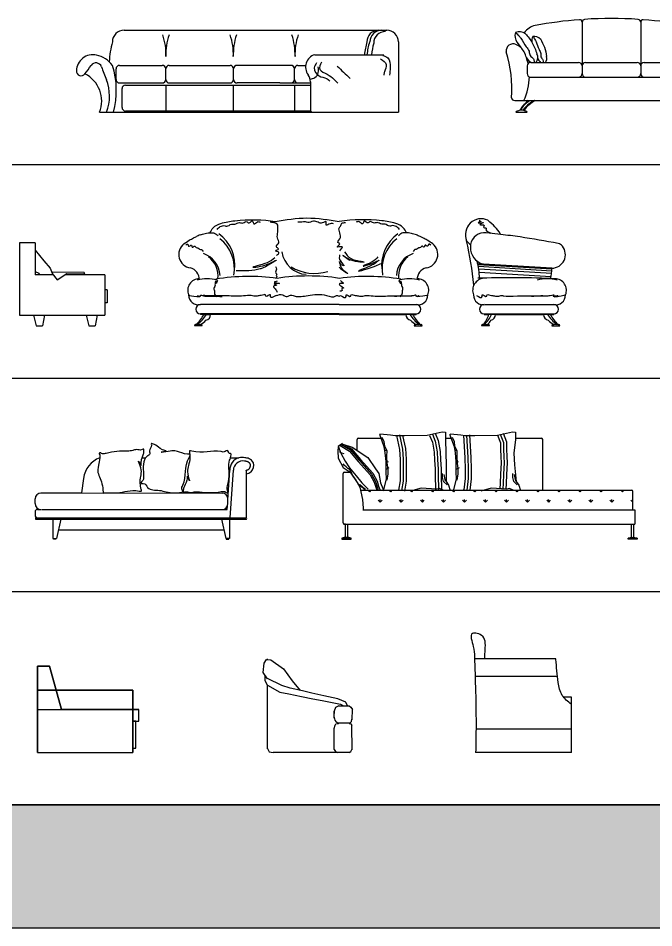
# Model space of a CAD drawing. Header units: millimetres. Extents: x 22852 to 54489, y 38200 to 53043.
# Drawn here: x 32333 to 37756, y 38200 to 45961 of the extents above; entities that cross this region are included whole.
import ezdxf

# ---------------------------------------------------------------- set-up
doc = ezdxf.new("R2010")
doc.units = ezdxf.units.MM
doc.layers.add('www.cad-blocks.net', color=7, linetype='Continuous')

# ---------------------------------------------------------------- blocks, each defined once
blk = doc.blocks.new('A$C5D1E2C76')
for p, q in [((407, 700), (2647.4, 700)), ((2747.4, 600), (2747.4, 0)), ((2034, 490.8), (2622.3, 490.8)), ((368.3, 400), (732.5, 400)), ((792.5, 400), (1310.9, 400)), ((1830.8, 400), (1370.9, 400)), ((1890.8, 400), (1956.3, 400)), ((338.3, 280), (338.3, 370)), ((762.5, 280), (762.5, 370)), ((1340.9, 280), (1340.9, 370)), ((1340.9, 280), (1340.9, 370)), ((1860.8, 280), (1860.8, 370)), ((1860.8, 280), (1860.8, 370)), ((368.3, 250), (732.5, 250)), ((792.5, 250), (1310.9, 250)), ((1735.1, 250), (1370.9, 250)), ((1735.1, 250), (1997.4, 250)), ((1997.4, 259.6), (1997.4, 20)), ((389.8, 40.6), (389.8, 202)), ((419.8, 232), (1997.4, 232)), ((764.4, 232), (764.4, 10.6)), ((1339.1, 232), (1339.1, 10.6)), ((1860.9, 232), (1860.9, 10.6)), ((197.4, 0), (2747.4, 0)), ((1997.4, 10.6), (419.8, 10.6))]:
    blk.add_line(p, q)
for centre, radius, start, end in [((407, 600), 100, 90, 180), ((2578.6, 600), 100, 90, 180), ((2604.7, 600), 100, 90, 180), ((2647.4, 600), 100, 0, 90), ((252, 495), 512.7, 357.903, 18.71084), ((1276.7, 495), 512.7, 161.28916, 182.097), ((826.7, 495), 512.7, 357.903, 18.71084), ((1851.4, 495), 512.7, 161.28916, 182.097), ((1353.2, 495), 512.7, 357.903, 18.71084), ((2377.9, 495), 512.7, 161.28916, 182.097), ((2636.7, 589.4), 100, 90, 180), ((1105.8, 386.2), 826.9, 165.01373, 176.90547), ((3277.4, 386.2), 826.9, 165.01373, 172.73073), ((3299.1, 386.2), 826.9, 165.01373, 172.73073), ((3335.5, 375.6), 826.9, 165.01373, 171.99229), ((142.5, 348.2), 142.6, 78.0743, 177.60944), ((125.7, 268.8), 223.8, 35.90384, 78.0743), ((2065.1, 385.5), 109.8, 106.47221, 216.89905), ((-1200.6, 1322.7), 1616.1, 321.98509, 325.18091), ((167.1, 371.4), 49.9, 19.9738, 145.18091), ((4097, 1799.7), 4131.5, 199.9738, 201.61604), ((-390.5, 188.1), 731.4, 345.09674, 16.84108), ((368.3, 370), 30, 90, 180), ((732.5, 370), 30, 0, 90), ((792.5, 370), 30, 90, 180), ((1310.9, 370), 30, 0, 90), ((1310.9, 370), 30, 0, 90), ((1370.9, 370), 30, 90, 180), ((1830.8, 370), 30, 0, 90), ((1890.8, 370), 30, 90, 180), ((40.6, 352.4), 40.6, 177.60944, 321.98509), ((-42.4, 96.1), 258.3, 338.15734, 63.56602), ((1897.4, 259.6), 100, 0, 36.89905), ((-101.2, 136.2), 384.3, 339.24056, 21.61604), ((368.3, 280), 30, 180, 270), ((732.5, 280), 30, 270, 0), ((792.5, 280), 30, 180, 270), ((1310.9, 280), 30, 270, 0), ((1310.9, 280), 30, 270, 0), ((1370.9, 280), 30, 180, 270), ((1830.8, 280), 30, 270, 0), ((1890.8, 280), 30, 180, 270), ((419.8, 202), 30, 90, 180), ((419.8, 40.6), 30, 180, 270), ((2017.4, 20), 20, 180, 270)]:
    blk.add_arc(centre, radius, start, end)
for points in [[(2615.3, 484.4), (2657.2, 463.5), (2678.2, 379.8), (2671.2, 317.1)], [(2049.8, 421.7), (2028.9, 379.8), (2070.8, 310.1), (2133.6, 289.2), (2161.5, 268.3)], [(2091.7, 428.6), (2077.7, 365.9), (2140.6, 324.1), (2196.4, 282.2), (2231.3, 247.4)], [(2224.4, 393.8), (2336.1, 289.2)], [(2594.4, 456.5), (2643.3, 407.7), (2629.3, 345), (2622.3, 317.1)], [(1994, 282.2), (2035.9, 296.2), (2063.8, 338), (2063.8, 386.8)]]:
    blk.add_spline(points, degree=3)
blk = doc.blocks.new('A$C064A6C1C')
for p, q in [((647.2, 769.7), (647.2, 395.3)), ((1147.2, 769.7), (1147.2, 395.3)), ((92.5, 596.2), (123.6, 552.4)), ((1701.8, 596.2), (1670.7, 552.4)), ((178.6, 395.3), (178.6, 330)), ((208.6, 425.3), (617.2, 425.3)), ((647.2, 395.3), (647.2, 330)), ((677.2, 425.3), (1117.2, 425.3)), ((1147.2, 395.3), (1147.2, 330)), ((1177.2, 425.3), (1585.8, 425.3)), ((1615.8, 395.3), (1615.8, 330)), ((197.1, 300), (1597.3, 300)), ((72.7, 100), (1721.7, 100)), ((81.3, 0), (178.8, 0)), ((1713.1, 0), (1615.5, 0))]:
    blk.add_line(p, q)
for centre, radius, start, end in [((897.2, -2750.8), 3550.8, 94.38564, 100.54779), ((627.2, 769.7), 20, 0, 94.38564), ((672.9, 767.2), 25.8, 99.77387, 174.45061), ((897.2, -2750.8), 3550.8, 86.30772, 93.69228), ((1121.5, 767.2), 25.8, 5.54939, 80.22613), ((1167.2, 769.7), 20, 85.61436, 180), ((897.2, -2750.8), 3550.8, 79.45221, 85.61436), ((277.3, 595.9), 147.2, 101.82228, 146.91144), ((1517, 595.9), 147.2, 33.08856, 78.17772), ((166.4, 651.5), 92.2, 161.6688, 216.80879), ((111.8, 596), 90.7, 55.07062, 111.31181), ((291.4, 609.7), 73.8, 151.00786, 189.44149), ((240.3, 574.2), 72.5, 44.40968, 100.65087), ((1554, 574.2), 72.5, 79.34913, 135.59032), ((1502.9, 609.7), 73.8, 350.55851, 28.99214), ((1682.6, 596), 90.7, 68.68819, 124.92938), ((1628, 651.5), 92.2, 323.19121, 18.3312), ((58.4, 524.1), 59, 65.37226, 188.22089), ((30.7, 448.4), 139.5, 28.47796, 67.98713), ((1763.7, 448.4), 139.5, 112.01287, 151.52204), ((1736, 524.1), 59, 351.77911, 114.62774), ((-956.2, 210.9), 1003.6, 354.96895, 17.67955), ((-303.8, 310), 501, 12.11083, 24.14463), ((203.7, 466.9), 66, 320.92515, 27.98176), ((293.5, 459.1), 52.8, 320.21922, 17.32082), ((1500.8, 459.1), 52.8, 162.67918, 219.78078), ((1590.6, 466.9), 66, 152.01824, 219.07485), ((2098.1, 310), 501, 155.85537, 167.88917), ((2750.6, 210.9), 1003.6, 162.32045, 185.03105), ((255.4, 506.2), 92.2, 207.8731, 241.38125), ((208.6, 395.3), 30, 90, 180), ((339.9, 482.4), 73.8, 197.21216, 230.72031), ((617.2, 395.3), 30, 0, 90), ((677.2, 395.3), 30, 90, 180), ((1117.2, 395.3), 30, 0, 90), ((1177.2, 395.3), 30, 90, 180), ((1454.4, 482.4), 73.8, 309.27969, 342.78784), ((1539, 506.2), 92.2, 298.61875, 332.1269), ((1585.8, 395.3), 30, 0, 90), ((208.6, 330), 30, 180, 270), ((617.2, 330), 30, 270, 0), ((677.2, 330), 30, 180, 270), ((1117.2, 330), 30, 270, 0), ((1177.2, 330), 30, 180, 270), ((1585.8, 330), 30, 270, 0), ((-303.8, 310), 501, 335.21797, 359.11729), ((2098.1, 310), 501, 180.88271, 204.78203), ((72.7, 130), 30, 193.78278, 270), ((385.8, -141.8), 312.7, 129.36052, 149.57497), ((334.2, -107), 249, 124.37278, 150.15041), ((328.8, -108.7), 244.2, 122.22297, 148.78378), ((356.7, -145.4), 269.9, 118.42, 142.11016), ((379.2, -156.3), 290.2, 117.9833, 143.52792), ((405, -180.9), 321.9, 119.23003, 142.45587), ((1389.4, -180.9), 321.9, 37.54413, 60.76997), ((1415.2, -156.3), 290.2, 36.47208, 62.0167), ((1437.7, -145.4), 269.9, 37.88984, 61.58), ((1465.6, -108.7), 244.2, 31.21622, 57.77703), ((1460.2, -107), 249, 29.84959, 55.62722), ((1408.5, -141.8), 312.7, 30.42503, 50.63948), ((1721.7, 130), 30, 270, 346.21722), ((130.1, -57.6), 75.5, 49.74247, 130.25753), ((1664.3, -57.6), 75.5, 49.74247, 130.25753)]:
    blk.add_arc(centre, radius, start, end)
for points, knots in [([(78.8, 680.5), (88.3, 672.3), (104.9, 657.9), (136.2, 617), (158.4, 568.2), (198.9, 525.1), (196.9, 479.4), (233.7, 462.9), (237.2, 438.1), (240.1, 427.6), (240.8, 425.3)], [0, 0, 0, 0, 37.506288, 65.782259, 153.619658, 198.465285, 236.495883, 274.837161, 300.242842, 307.42838, 307.42838, 307.42838, 307.42838]), ([(226.9, 645.5), (233.1, 637.6), (244.1, 623.9), (262.6, 587.1), (272.9, 545.4), (298.3, 505.5), (289.9, 469.9), (316.4, 451.5), (315.6, 433), (316.1, 425.7), (316.1, 425.3)], [0, 0, 0, 0, 37.506288, 65.782259, 153.619658, 198.465285, 236.495883, 274.837161, 300.242842, 301.926971, 301.926971, 301.926971, 301.926971]), ([(1567.5, 645.5), (1561.2, 637.6), (1550.3, 623.9), (1531.7, 587.1), (1521.5, 545.4), (1496.1, 505.5), (1504.4, 469.9), (1477.9, 451.5), (1478.7, 433), (1478.3, 425.7), (1478.2, 425.3)], [0, 0, 0, 0, 37.506288, 65.782259, 153.619658, 198.465285, 236.495883, 274.837161, 300.242842, 301.926971, 301.926971, 301.926971, 301.926971]), ([(1715.5, 680.5), (1706.1, 672.3), (1689.5, 657.9), (1658.1, 617), (1635.9, 568.2), (1595.5, 525.1), (1597.5, 479.4), (1560.7, 462.9), (1557.2, 438.1), (1554.2, 427.6), (1553.5, 425.3)], [0, 0, 0, 0, 37.506288, 65.782259, 153.619658, 198.465285, 236.495883, 274.837161, 300.242842, 307.42838, 307.42838, 307.42838, 307.42838])]:
    blk.add_open_spline(points, degree=3, knots=knots)
for points in [[(163.7, 670.4), (221.5, 592.9), (262.1, 497.9)], [(292.1, 625), (326.1, 555.5), (343.9, 474.8)], [(1502.2, 625), (1468.3, 555.5), (1450.4, 474.8)], [(1630.7, 670.4), (1572.9, 592.9), (1532.3, 497.9)]]:
    blk.add_spline(points, degree=3)
blk = doc.blocks.new('A$C45AA5EB4')
for p, q in [((0, 707.8), (0, 88.5)), ((132.7, 707.8), (0, 707.8)), ((132.7, 707.8), (132.7, 433.5)), ((132.7, 644.8), (206.5, 554.4)), ((206.5, 554.4), (261.6, 491.9)), ((261.6, 491.9), (284.6, 433.5)), ((132.7, 461), (164, 446.9)), ((287.9, 433.5), (132.7, 433.5)), ((164, 446.9), (169.7, 433.5)), ((552, 454.4), (276.6, 456.9)), ((279.1, 444.4), (321.7, 391.9)), ((321.7, 391.9), (404.3, 444.4)), ((726.5, 433.5), (387.1, 433.5)), ((404.3, 444.4), (557, 441.9)), ((557, 441.9), (552, 454.4)), ((726.5, 433.5), (726.5, 88.5)), ((747.2, 304.8), (726.5, 304.8)), ((747.2, 304.8), (747.2, 194.6)), ((747.2, 194.6), (726.5, 194.6)), ((0, 88.5), (726.5, 88.5)), ((118.7, 88.5), (141.5, 0)), ((211.5, 88.5), (194.4, 0)), ((569.6, 88.5), (592.5, 0)), ((662.5, 88.5), (645.3, 0)), ((141.5, 0), (194.4, 0)), ((592.5, 0), (645.3, 0))]:
    blk.add_line(p, q)
blk = doc.blocks.new('A$C72875B58')
blk.add_blockref('A$C45AA5EB4', (0, 0))
blk = doc.blocks.new('A$C1667154B')
for p, q in [((1366.9, 180), (184.4, 180)), ((1366.9, 180), (2024.2, 180)), ((1366.9, 100), (184.4, 100)), ((184.4, 100), (184.4, 95)), ((214.4, 95), (184.4, 95)), ((214.4, 95), (271.4, 95)), ((1366.9, 95), (271.4, 95)), ((1366.9, 100), (2024.2, 100)), ((1366.9, 95), (1937.2, 95)), ((1994.2, 95), (1937.2, 95)), ((1994.2, 95), (2024.2, 95)), ((2024.2, 100), (2024.2, 95)), ((200.2, 0), (132.6, 0)), ((147.6, 10), (141.9, 10)), ((147.6, 10), (185.2, 10)), ((190.9, 10), (185.2, 10)), ((2008.3, 0), (2075.9, 0)), ((2017.6, 10), (2023.3, 10)), ((2060.9, 10), (2023.3, 10)), ((2060.9, 10), (2066.6, 10))]:
    blk.add_line(p, q)
for centre, radius, start, end in [((150, 517), 328.1, 351.67064, 54.54671), ((2058.6, 517), 328.1, 125.45329, 188.32936), ((714.8, -697.4), 1564.7, 109.90041, 111.16746), ((151.5, 486.1), 323.6, 350.15596, 52.17258), ((2057.1, 486.1), 323.6, 127.82742, 189.84404), ((1493.8, -697.4), 1564.7, 68.83254, 70.09959), ((114.6, 607.7), 115.2, 128.60404, 261.86933), ((1098, 657.9), 219.9, 187.37227, 266.97891), ((2094, 607.7), 115.2, 278.13067, 51.39596), ((140.1, 415.2), 212, 3.47884, 70.89846), ((122.1, 421.4), 212.4, 354.04227, 51.67322), ((2068.4, 415.2), 212, 109.10154, 176.52116), ((2086.5, 421.4), 212.4, 128.32678, 185.95773), ((70.6, 392.9), 104.6, 359.20063, 74.6142), ((1157.3, 834.5), 388.4, 239.00976, 287.00129), ((2138, 392.9), 104.6, 105.3858, 180.79937), ((174.2, 301.7), 98.3, 90.01852, 203.79143), ((241.6, 85.3), 315.8, 74.36238, 105.63762), ((598.8, -1346.6), 1766.7, 82.21718, 99.24056), ((1104.3, -1325.7), 1749.8, 81.24847, 98.75153), ((1609.8, -1346.6), 1766.7, 80.75944, 97.78282), ((1967, 85.3), 315.8, 74.36238, 105.63762), ((2034.3, 301.7), 98.3, 336.20857, 89.98148), ((166.6, 260.4), 82.4, 178.89673, 282.44534), ((2041.9, 260.4), 82.4, 257.55466, 1.10327), ((184.4, 140), 40, 90, 270), ((2024.2, 140), 40, 270, 90), ((-84.2, 260.8), 341.5, 312.74051, 330.95119), ((-49.2, 281.2), 341.5, 307.43224, 326.9622), ((225, 93.5), 46.4, 277.43329, 1.84553), ((1983.6, 93.5), 46.4, 178.15447, 262.56671), ((2257.8, 281.2), 341.5, 213.0378, 232.56776), ((2292.7, 260.8), 341.5, 209.04881, 227.25949), ((144.8, -2), 12.3, 103.33506, 170.71519), ((107.1, 152.1), 162.1, 298.81714, 319.84042), ((188.1, -2), 12.3, 9.28481, 76.66494), ((2101.5, 152.1), 162.1, 220.15958, 241.18286), ((2020.5, -2), 12.3, 103.33506, 170.71519), ((2063.8, -2), 12.3, 9.28481, 76.66494)]:
    blk.add_arc(centre, radius, start, end)
for points, knots in [([(265.5, 791.1), (273.7, 807.3), (293.2, 846.1), (373.2, 882.2), (556.8, 907.8), (719.4, 906.3), (823, 889.9)], [0, 0, 0, 0, 53.102553, 127.500598, 247.928636, 612.969455, 612.969455, 612.969455, 612.969455]), ([(1943, 791.1), (1934.9, 807.3), (1915.4, 846.1), (1835.4, 882.2), (1651.7, 907.8), (1489.2, 906.3), (1366.9, 889.9)], [0, 0, 0, 0, 53.102553, 127.500598, 247.928636, 612.969455, 612.969455, 612.969455, 612.969455]), ([(60, 688.3), (66.6, 692.8), (79.7, 701.8), (80.3, 666), (111.8, 699.6), (111.1, 656), (137.3, 689.5), (145.5, 662.5), (165.4, 668.1), (174.5, 648.6), (188.3, 651.8), (194.6, 651.3), (208.8, 633.5)], [0, 0, 0, 0, 17.701783, 34.736499, 59.601022, 77.722414, 101.176055, 118.008189, 132.495774, 151.089404, 167.80453, 169.64537, 169.64537, 169.64537, 169.64537]), ([(2148.6, 688.3), (2141.9, 692.8), (2128.9, 701.8), (2128.2, 666), (2096.8, 699.6), (2097.5, 656), (2071.2, 689.5), (2063.1, 662.5), (2043.2, 668.1), (2034.1, 648.6), (2020.3, 651.8), (2013.9, 651.3), (1999.7, 633.5)], [0, 0, 0, 0, 17.701783, 34.736499, 59.601022, 77.722414, 101.176055, 118.008189, 132.495774, 151.089404, 167.80453, 169.64537, 169.64537, 169.64537, 169.64537]), ([(830.3, 256.7), (806.5, 244.2), (775.4, 227.9), (788.2, 280.6), (739.5, 233.2), (741.4, 277.4), (710, 254), (684.7, 258.5), (656.3, 245.2), (610, 262.9), (526.7, 247.1), (433.7, 255), (318.7, 252.8), (250.4, 255.7), (206.3, 256.5)], [0, 0, 0, 0, 49.407579, 64.565784, 105.844847, 118.345477, 155.269185, 167.410003, 198.361737, 241.285001, 308.128282, 447.747709, 520.592639, 652.828768, 652.828768, 652.828768, 652.828768]), ([(1378.3, 256.7), (1402.1, 244.2), (1433.2, 227.9), (1420.3, 280.6), (1469, 233.2), (1467.2, 277.4), (1498.5, 254), (1523.8, 258.5), (1552.3, 245.2), (1598.6, 262.9), (1681.9, 247.1), (1774.9, 255), (1889.8, 252.8), (1958.2, 255.7), (2002.2, 256.5)], [0, 0, 0, 0, 49.407579, 64.565784, 105.844847, 118.345477, 155.269185, 167.410003, 198.361737, 241.285001, 308.128282, 447.747709, 520.592639, 652.828768, 652.828768, 652.828768, 652.828768])]:
    blk.add_open_spline(points, degree=3, knots=knots)
for points in [[(326.6, 821.7), (353.9, 845.5), (394.9, 852.4), (408.5, 848.9), (449.4, 866), (476.7, 866), (517.7, 879.6), (548.4, 876.2), (582.5, 886.4), (592.7, 876.2), (626.8, 893.2), (640.4, 869.4), (671.1, 886.4), (695, 883)], [(832.1, 600.1), (853.3, 624.4), (826, 639.6), (850.3, 654.8), (832.1, 673), (853.3, 706.4), (841.2, 748.8), (844.2, 797.4), (844.2, 815.6), (838.2, 867.2), (819.9, 876.3), (780.4, 882.4)], [(823, 889.9), (1093.4, 918.8), (1366.9, 889.9)], [(1318.2, 870.2), (1290.9, 870.2), (1257.5, 858.1), (1257.5, 888.4), (1224, 876.3), (1187.6, 882.4), (1148.1, 891.5), (1099.5, 879.3), (1081.2, 885.4), (1063, 885.4), (1014.4, 882.4)], [(1372.9, 639.6), (1394.2, 673), (1351.7, 673), (1372.9, 700.3), (1357.7, 709.4), (1372.9, 739.7), (1369.9, 836.9), (1379, 849), (1391.2, 873.3), (1421.6, 879.3)], [(1881.9, 821.7), (1854.6, 845.5), (1813.7, 852.4), (1800.1, 848.9), (1759.1, 866), (1731.8, 866), (1690.9, 879.6), (1660.2, 876.2), (1626.1, 886.4), (1615.9, 876.2), (1581.8, 893.2), (1568.1, 869.4), (1537.4, 886.4), (1513.6, 883)], [(182.2, 773.8), (224.3, 786.7), (277, 793.2), (313.9, 784.6), (334.4, 766.4)], [(2026.4, 773.8), (1984.3, 786.7), (1931.6, 793.2), (1894.7, 784.6), (1874.2, 766.4)], [(42.7, 697.7), (88.6, 729), (126.3, 749.5), (149.8, 761.7)], [(2165.8, 697.7), (2119.9, 729), (2082.3, 749.5), (2058.8, 761.7)], [(1413.9, 631.5), (1469.8, 572), (1580.9, 544.4), (1467, 559.9), (1399.1, 599), (1458, 557.7)], [(818.7, 578.1), (752.4, 537.4), (631.9, 498.3), (695.9, 507.1), (823.2, 555.5), (826.3, 557), (720.4, 494.1), (694.5, 484.1), (488.8, 468.2)], [(1370.8, 603.8), (1378.5, 552.3), (1406.8, 511.2), (1386.2, 518.9), (1370.8, 547.2), (1375.9, 516.3), (1408.5, 470.8), (1442.9, 444.3), (1386.2, 480.3), (1369.1, 498.5)], [(1699, 586.9), (1648.5, 544.3), (1571.9, 508.6), (1637.2, 527.1), (1705.4, 556.1), (1679.9, 536), (1640.2, 512.9), (1533.7, 466.1), (1680.1, 511.3), (1727.9, 531.1)], [(826, 503.7), (833.8, 483.5), (828.2, 448.8), (837.2, 438.7), (830.5, 427.5), (837.2, 420.8), (830.5, 410.7)], [(326.3, 385), (332.8, 380.6), (310.9, 376.2), (328.4, 374), (321.9, 371.8), (306.5, 367.5), (324.1, 366.4), (308.7, 356.5), (309.3, 342.3), (300.7, 326.5), (299.5, 311.9), (303.2, 297.3), (303.2, 277.9), (322.6, 246.3)], [(840.1, 379.6), (812, 370.3), (858.8, 360.9), (812, 356.3), (835.4, 346.9), (807.3, 337.6), (821.4, 314.2), (840.1, 286.2)], [(1378.2, 384.3), (1401.6, 360.9), (1368.8, 356.3), (1406.2, 318.9), (1392.2, 318.9), (1392.2, 300.2), (1373.5, 295.5)], [(1882.3, 385), (1875.7, 380.6), (1897.7, 376.2), (1880.1, 374), (1886.7, 371.8), (1902.1, 367.5), (1884.5, 366.4), (1899.9, 356.5), (1899.3, 342.3), (1907.8, 326.5), (1909, 311.9), (1905.4, 297.3), (1905.4, 277.9), (1885.9, 246.3)], [(80.4, 261.6), (153.6, 249.2), (175.3, 249.2), (159.8, 255.4), (184.7, 252.3), (184.7, 258.5), (209.6, 255.4), (246.9, 252.3), (292.1, 252.3), (368.4, 249.2)], [(830.3, 256.7), (886.9, 262.8), (924.3, 248.8), (943, 258.1), (985.1, 253.4), (1102.1, 258.1), (1261.2, 258.1), (1340.7, 253.4), (1350.1, 258.1), (1359.4, 253.4), (1378.3, 256.7)], [(2128.2, 261.6), (2055, 249.2), (2033.2, 249.2), (2048.8, 255.4), (2023.9, 252.3), (2023.9, 258.5), (1999, 255.4), (1961.6, 252.3), (1916.5, 252.3), (1840.2, 249.2)]]:
    blk.add_spline(points, degree=3)
blk = doc.blocks.new('A$C28ED0BDC')
for p, q in [((300.7, 778.6), (176.5, 792.9)), ((737.6, 490.8), (105.1, 529.1)), ((737.6, 485.8), (106.3, 524)), ((737.6, 480.8), (107.5, 518.9)), ((737.5, 465.8), (110.8, 503.7)), ((735.8, 445.9), (114.2, 483.5)), ((730.6, 416.3), (117.6, 453.3)), ((169.3, 180), (753.7, 180)), ((158.9, 100), (753.7, 100)), ((158.9, 100), (158.9, 95)), ((158.9, 95), (200.3, 95)), ((257.3, 95), (200.3, 95)), ((257.3, 95), (666.7, 95)), ((723.7, 95), (666.7, 95)), ((723.7, 95), (753.7, 95)), ((753.7, 100), (753.7, 95)), ((204.4, 0), (136.7, 0)), ((151.7, 10), (146, 10)), ((151.7, 10), (189.4, 10)), ((195, 10), (189.4, 10)), ((195, 10), (189.4, 10)), ((737.8, 0), (805.4, 0)), ((747.1, 10), (752.8, 10)), ((747.1, 10), (752.8, 10)), ((790.4, 10), (752.8, 10)), ((790.4, 10), (796.1, 10))]:
    blk.add_line(p, q)
for centre, radius, start, end in [((135.3, 776.3), 135.9, 65.3492, 202.21563), ((162.8, 673.6), 120, 83.43842, 170.98936), ((-3552.4, -58.3), 3647.1, 6.37823, 12.40155), ((93.2, 779.5), 99.8, 213.09621, 240.68048), ((780.2, 642.1), 60, 37.32442, 79.59851), ((193.2, 668.8), 150.8, 170.98936, 243.39142), ((737, 606.7), 115.8, 270.2622, 38.33495), ((-328, 418.8), 446.9, 358.17507, 17.23744), ((179.4, 641.3), 120, 243.39142, 252.67687), ((458.5, 479.3), 279.3, 343.50497, 2.36848), ((164.5, 301.2), 103.1, 93.095, 202.35798), ((696.5, 85.3), 315.8, 74.36238, 105.63762), ((763.8, 301.7), 98.3, 336.20857, 89.98148), ((151.5, 260.4), 82.4, 178.89673, 282.44534), ((771.4, 260.4), 82.4, 257.55466, 1.10327), ((158.9, 140), 40, 90, 270), ((753.7, 140), 40, 270, 90), ((-63.8, 189.5), 280.5, 320.20721, 340.30535), ((-29.3, 210.6), 277.5, 313.71744, 335.39036), ((210.9, 93.5), 46.4, 277.43329, 1.84553), ((713.1, 93.5), 46.4, 178.15447, 262.56671), ((987.3, 281.2), 341.5, 213.0378, 232.56776), ((1022.2, 260.8), 341.5, 209.04881, 227.25949), ((148.9, -2), 12.3, 103.33506, 170.71519), ((124.1, 86.8), 100.8, 310.34673, 337.03101), ((192.2, -2), 12.3, 9.28481, 76.66494), ((831, 152.1), 162.1, 220.15958, 241.18286), ((750, -2), 12.3, 103.33506, 170.71519), ((793.3, -2), 12.3, 9.28481, 76.66494)]:
    blk.add_arc(centre, radius, start, end)
for points, knots in [([(123.9, 901.3), (120.7, 897.9), (113.5, 890.1), (146.7, 895.3), (73.3, 866.1), (197.2, 892.5), (86.1, 854.7), (175.1, 866.1), (141.9, 832.2), (182.3, 838), (163.3, 800.3), (225.2, 796.2), (219.8, 787.9)], [0, 0, 0, 0, 9.765075, 22.239713, 47.817951, 93.447543, 130.976544, 169.416587, 185.180341, 209.428428, 221.888603, 276.469797, 276.469797, 276.469797, 276.469797]), ([(300.7, 778.6), (300.1, 779.6), (269.8, 832.3), (237.8, 855.2), (192, 899.8)], [244.920573, 244.920573, 244.920573, 244.920573, 247.928636, 395.738949, 395.738949, 395.738949, 395.738949]), ([(791, 701.1), (682.8, 721), (519.9, 750.6), (355.8, 771.9), (300.7, 778.6)], [18.761969, 18.761969, 18.761969, 18.761969, 348.756072, 515.290542, 515.290542, 515.290542, 515.290542]), ([(763.8, 400), (674.2, 404.2), (398.1, 413.1), (207.8, 407.5), (107.2, 404.2)], [0, 0, 0, 0, 269.198238, 571.026582, 571.026582, 571.026582, 571.026582]), ([(93.5, 256.7), (117.3, 244.2), (148.3, 227.9), (135.5, 280.6), (184.2, 233.2), (182.4, 277.4), (213.7, 254), (239, 258.5), (267.4, 245.2), (313.7, 262.9), (325.5, 247.1), (418.5, 255), (547.8, 252.8), (616.1, 255.7), (660.2, 256.5)], [0, 0, 0, 0, 49.407579, 64.565784, 105.844847, 118.345477, 155.269185, 167.410003, 198.361737, 241.285001, 308.128282, 447.747709, 520.592639, 652.828768, 652.828768, 652.828768, 652.828768])]:
    blk.add_open_spline(points, degree=3, knots=knots)
blk.add_spline([(848.7, 261.5), (800.9, 249.2), (757.5, 246.7), (790.3, 255.4), (748.3, 252.3), (757.2, 258.5), (723.4, 255.4), (686.1, 252.3), (640.9, 252.3), (564.7, 249.2)], degree=3)
blk = doc.blocks.new('A$C482C1750')
for p, q in [((912.6, 693.7), (943.2, 693.7)), ((1311.8, 693.7), (1321.1, 693.7)), ((1667.1, 693.7), (1738.2, 693.7)), ((1644.8, 336.3), (1662.3, 587.1)), ((1663.3, 182.8), (1691.5, 587.2)), ((1800, 586.6), (1800, 556.8)), ((1800, 556.3), (1800, 182.8)), ((413.8, 518.7), (395.1, 393.7)), ((50, 393.7), (395.1, 393.6)), ((395.1, 393.6), (1595.3, 393.2)), ((0, 303.1), (0, 343.2)), ((1645.3, 303.1), (1645.3, 343.2)), ((0, 233.1), (0, 202.8)), ((20, 253.1), (50, 253.1)), ((54.4, 253.1), (1639, 253.1)), ((1639, 253.1), (1641.1, 283)), ((9.5, 182.8), (20, 182.8)), ((9.5, 169.2), (1800, 169.2)), ((20.6, 182.8), (1800, 182.8)), ((152.2, 169.2), (152.2, 6.6)), ((219.5, 169.2), (182.8, 6.6)), ((1589.9, 169.2), (1626.7, 6.6)), ((1657.3, 169.2), (1657.3, 6.6)), ((199.4, 80), (1608.3, 80)), ((152.2, 6.6), (182.8, 6.6)), ((156.1, 0), (156.1, 6.5)), ((156.1, 6.5), (178.2, 6.5)), ((178.2, 0), (156.1, 0)), ((178.2, 6.5), (178.2, 0)), ((1657.3, 6.6), (1626.7, 6.6)), ((1631.3, 6.5), (1631.3, 0)), ((1653.4, 6.5), (1631.3, 6.5)), ((1631.3, 0), (1653.4, 0)), ((1653.4, 0), (1653.4, 6.5))]:
    blk.add_line(p, q)
for centre, radius, start, end in [((623.5, 495), 211, 109.69819, 173.56113), ((1765.5, 594), 103.4, 105.32996, 183.80296), ((1772.8, 585.2), 81.5, 80.35184, 177.27203), ((1765.5, 594), 103.4, 76.21653, 105.32996), ((50.7, 342.9), 50.7, 90.82902, 179.65656), ((1595.3, 343.2), 50, 0, 90), ((50, 303.1), 50, 180, 270), ((20, 233.1), 20, 90, 180), ((1595.3, 303.1), 50, 270, 0), ((20, 202.8), 20, 180, 270), ((9.5, 176), 6.79, 90, 270), ((1800, 176), 6.79, 270, 90)]:
    blk.add_arc(centre, radius, start, end)
for points, knots in [([(1319.3, 723.2), (1314.8, 724.9), (1266.2, 724.3), (1203.3, 762.1), (1152.3, 750.3), (1069.1, 738.8), (1094.6, 749), (1136.8, 748.9), (1063.8, 765.8), (1042.3, 799.9), (1010.9, 809.6), (988.7, 818.7), (998.3, 783.7), (968.5, 764), (983.1, 723), (958.4, 709.8), (948.1, 700), (943.2, 693.7)], [1839.955178, 1839.955178, 1839.955178, 1839.955178, 1856.832092, 1946.240786, 2064.898519, 2084.011544, 2093.480258, 2127.613091, 2162.142167, 2230.407883, 2259.758751, 2270.259228, 2283.660774, 2333.875456, 2365.850266, 2383.935053, 2409.224917, 2409.224917, 2409.224917, 2409.224917]), ([(912.6, 693.7), (917.4, 706.2), (927.2, 723.8), (927.1, 748.1), (929.1, 772), (898.6, 752.7), (870.1, 771.1), (829, 751.9), (741.5, 751.3), (660.6, 748.9), (577.6, 723.3), (562.8, 736.5), (541.5, 736.2), (555.5, 714.6), (553.6, 701.4), (552.4, 693.7)], [2205.306284, 2205.306284, 2205.306284, 2205.306284, 2245.432988, 2274.783856, 2285.284333, 2298.685879, 2348.900561, 2380.875371, 2425.558108, 2609.564496, 2641.105183, 2656.426229, 2669.56815, 2685.536695, 2709.720565, 2709.720565, 2709.720565, 2709.720565]), ([(1244.2, 398.4), (1249.8, 398.6), (1266.8, 405.5), (1245, 431), (1299.9, 528.8), (1265.8, 613.3), (1319.5, 708), (1320.7, 710.4)], [1492.697554, 1492.697554, 1492.697554, 1492.697554, 1509.51471, 1530.699012, 1564.868186, 1814.6209, 1821.643345, 1821.643345, 1821.643345, 1821.643345]), ([(1319.3, 723.2), (1324, 689.2), (1311.4, 626.5), (1290.2, 573.3), (1321.9, 490.8), (1306.6, 513.6), (1298, 554.9), (1296.5, 480), (1267.6, 451.9), (1264.6, 419.2), (1260.4, 395.6), (1292.5, 411.9), (1319.2, 391), (1361.9, 406.1), (1449.1, 398.4), (1529.9, 393.1), (1614.8, 410.8), (1628.4, 396.2), (1649.4, 394.5), (1632.4, 430.5), (1647.7, 478.3), (1664.8, 571.9), (1643.1, 629.9), (1664.7, 686.8), (1667, 693.1)], [370.206043, 370.206043, 370.206043, 370.206043, 453.543232, 579.548959, 598.661984, 608.130698, 642.263531, 676.792607, 745.058323, 774.409191, 784.909668, 798.311214, 848.525896, 880.500706, 925.183443, 1109.189831, 1140.730518, 1156.051564, 1169.193485, 1185.16203, 1241.266677, 1333.852149, 1446.04936, 1462.057866, 1462.057866, 1462.057866, 1462.057866]), ([(1667.1, 693.7), (1673.6, 712), (1678.7, 731.9), (1652.7, 731.3), (1650.3, 740.1), (1649.3, 743.9), (1648, 749.3), (1637.7, 764.4), (1617.3, 737.8), (1510.2, 771.4), (1431.4, 718.5), (1311.9, 760), (1317.1, 738), (1319, 725.7), (1319.3, 723.2)], [1462.541423, 1462.541423, 1462.541423, 1462.541423, 1504.040704, 1514.877172, 1526.619961, 1526.619961, 1526.619961, 1543.437117, 1564.621419, 1598.790593, 1848.543307, 1867.128407, 1890.754499, 1896.807941, 1896.807941, 1896.807941, 1896.807941]), ([(552.4, 693.7), (532.8, 588.2), (540, 541.3), (575.1, 488.9), (580.5, 395.4), (580.5, 395.4), (580.5, 395.4), (580.5, 395.4)], [2709.728027, 2709.728027, 2709.728027, 2709.728027, 2738.965503, 2852.334242, 2910.325586, 2921.162055, 2933.336293, 2933.336293, 2933.336293, 2933.336293]), ([(580.5, 395.4), (581.5, 392.3), (596.1, 395.6), (630, 397.1), (739.2, 385.8), (815, 428.2), (912.4, 404.4), (892.5, 462.7), (899.7, 535.9), (916.2, 592.3), (876.8, 671.4), (894.2, 650.1), (906.7, 609.8), (902.7, 662.6), (909.2, 684.8), (912.6, 693.5)], [2933.336293, 2933.336293, 2933.336293, 2933.336293, 2943.263043, 2964.346679, 3052.259872, 3240.706927, 3259.292027, 3282.918119, 3372.326814, 3498.332541, 3517.445566, 3526.914279, 3561.047112, 3595.576189, 3623.562661, 3623.562661, 3623.562661, 3623.562661]), ([(943.1, 693.5), (912.5, 653.8), (928.3, 576.7), (925.3, 501), (908.4, 490.8), (902.3, 470.3), (939.8, 481.4), (963.2, 411.9), (1068.9, 426.3), (1146.7, 388), (1244.2, 398.4), (1244.2, 398.4), (1244.2, 398.4), (1244.2, 398.4)], [916.717927, 916.717927, 916.717927, 916.717927, 1075.243888, 1106.784575, 1122.10562, 1135.247541, 1151.216087, 1201.814713, 1304.807463, 1418.176202, 1460.948301, 1480.954765, 1492.697554, 1492.697554, 1492.697554, 1492.697554]), ([(1800, 586.6), (1800.7, 586.8), (1801.3, 587), (1805, 588.1), (1807.8, 589.1), (1812.9, 591), (1815.2, 592), (1818.6, 593.7), (1819.9, 594.5), (1821.5, 595.6), (1822.1, 596), (1822.9, 596.6), (1823.2, 596.9), (1823.8, 597.3), (1824, 597.5), (1824.4, 598), (1824.7, 598.2), (1825.4, 598.9), (1825.9, 599.4), (1827.3, 600.9), (1828.2, 602.1), (1830, 604.8), (1830.9, 606.2), (1832.8, 609.9), (1833.9, 612.3), (1835.5, 617.2), (1836.1, 619.7), (1837, 624.7), (1837.2, 627.2), (1837.2, 631.8), (1837, 633.9), (1836.5, 636.7), (1836.3, 637.5), (1835.8, 639.1), (1835.5, 639.9), (1834.9, 641.5), (1834.5, 642.4), (1833.5, 644.1), (1832.9, 644.9), (1831.3, 647.2), (1830.1, 648.6), (1827.4, 651.3), (1825.9, 652.6), (1822.7, 655), (1820.9, 656.1), (1818.4, 657.6), (1817.6, 658), (1816.3, 658.6), (1815.8, 658.9), (1814.8, 659.3), (1814.4, 659.5), (1813.7, 659.8), (1813.2, 660), (1812, 660.4), (1811.2, 660.7), (1808.6, 661.6), (1806.8, 662.1), (1802.8, 663), (1800.5, 663.5), (1795.8, 664.3), (1793.5, 664.6), (1789.6, 665.1), (1788, 665.3), (1786.4, 665.5)], [8.378407, 8.378407, 8.378407, 8.378407, 10.608959, 10.608959, 21.217919, 21.217919, 31.826878, 31.826878, 39.763904, 39.763904, 43.569731, 43.569731, 46.202306, 46.202306, 48.178838, 48.178838, 50.155371, 50.155371, 54.108435, 54.108435, 62.014564, 62.014564, 69.920692, 69.920692, 81.251969, 81.251969, 92.583246, 92.583246, 103.914523, 103.914523, 115.2458, 115.2458, 120.122205, 120.122205, 125.819762, 125.819762, 132.008935, 132.008935, 138.198107, 138.198107, 147.888698, 147.888698, 157.579289, 157.579289, 167.26988, 167.26988, 171.36531, 171.36531, 174.311089, 174.311089, 176.43017, 176.43017, 178.54925, 178.54925, 182.787412, 182.787412, 191.263735, 191.263735, 201.545594, 201.545594, 211.827454, 211.827454, 218.722729, 218.722729, 218.722729, 218.722729]), ([(1800, 556.3), (1815.5, 560.7), (1857.1, 572.4), (1878.5, 648.2), (1828.7, 690.2), (1799.6, 693.2), (1790.1, 694.4)], [0, 0, 0, 0, 47.018171, 125.872285, 174.952717, 218.722729, 218.722729, 218.722729, 218.722729])]:
    blk.add_open_spline(points, degree=3, knots=knots)
blk = doc.blocks.new('A$C0B2A7E6E')
h = blk.add_hatch()
h.set_pattern_fill('GRASS', color=256, scale=5, style=0)
h.set_pattern_definition([(90, (-3013.4, -16361.11), (-89.8025, 89.8025), [23.8125, -155.7925]), (45, (-3013.4, -16361.11), (-89.8026, 89.8026), [23.8125, -103.1875]), (135, (-3013.4, -16361.11), (-89.8026, -89.8026), [23.8125, -103.1875])])
h.paths.add_polyline_path([(2415.4, 248.7), (2518, 248.7), (2518, 406.5, 0.414214), (2508, 416.5), (194.7, 416.5), (210.2, 337.2), (217.1, 265.6), (217.1, 248.7)])
for p, q in [((177.4, 862.1), (367.3, 862.1)), ((917.4, 862.1), (966.4, 862.1)), ((1517.6, 862.1), (1736.8, 862.1)), ((165.4, 762.8), (165.4, 850.1)), ((1748.8, 416.5), (1748.8, 850.1)), ((45.4, 138.7), (45.4, 560.9)), ((55.4, 570.9), (105.4, 570.9)), ((194.7, 416.5), (2508, 416.5)), ((2518, 248.7), (2518, 406.5)), ((217.1, 248.7), (2415.4, 248.7)), ((2415.4, 248.7), (2536.2, 248.7)), ((2536.2, 248.7), (2536.2, 128.7)), ((65.4, 128.7), (45.4, 128.7)), ((55.4, 128.7), (2535.4, 128.7)), ((65.4, 14.7), (65.4, 128.7)), ((85.4, 14.6), (85.4, 128.7)), ((2505.4, 13), (2505.4, 128.7)), ((2525.4, 13.2), (2525.4, 128.7))]:
    blk.add_line(p, q)
for points in [[(355.2, 895.4), (393.8, 789.7), (402, 736.9), (410.1, 663.7), (410.1, 572.3), (412.1, 515.4), (389.8, 419.9)], [(359.3, 897.4), (422.3, 893.3), (450.8, 889.3), (489.4, 883.2), (570.8, 885.2), (764, 887.2), (892.1, 915.7), (918.6, 911.6), (918.6, 891.3), (918.6, 850.7), (922.6, 734.8), (926.7, 635.3), (924.7, 493), (945, 460.5), (959.2, 415.8)], [(377.6, 869), (393.8, 834.4), (397.9, 793.8), (418.2, 757.2), (416.2, 706.4), (420.3, 649.5), (426.4, 598.7), (426.4, 558.1), (418.2, 503.2)], [(500.7, 884.3), (526.5, 764.9), (533.5, 680.6), (533.5, 593.9), (533.5, 497.9), (519.5, 418.3)], [(525.9, 889.7), (552, 768.7), (559.3, 681.6), (559.3, 495.6), (544.8, 413.8)], [(553.3, 885), (577.6, 772.5), (585.1, 682.7), (585.1, 493.4), (570.2, 409.3)], [(784.3, 884.3), (807.7, 828.1), (821.8, 741.4), (826.5, 673.5), (831.2, 598.6), (831.2, 530.7), (833.5, 437), (833.5, 423)], [(784.3, 884.3), (807.7, 828.1), (821.8, 741.4), (826.5, 673.5), (831.2, 598.6), (831.2, 530.7), (833.5, 437), (833.5, 423)], [(808.1, 894.2), (832.7, 835.2), (847.5, 744.4), (852.2, 675.2), (857, 599.4), (857, 531), (859.3, 437.3), (859.3, 423)], [(831.9, 904.1), (857.7, 842.3), (873.1, 747.4), (878, 676.9), (882.8, 600.2), (882.8, 531.3), (885.1, 437.7), (885.1, 423)], [(954.3, 895.4), (992.9, 789.7), (1001.1, 736.9), (1009.2, 663.7), (1009.2, 572.3), (1011.2, 515.4), (988.9, 419.9)], [(958.3, 897.4), (1021.4, 893.3), (1049.9, 889.3), (1088.5, 883.2), (1169.9, 885.2), (1363.1, 887.2), (1491.2, 915.7), (1517.6, 911.6), (1517.6, 891.3), (1517.6, 850.7), (1503.6, 734.8), (1507.8, 635.3), (1523.7, 493), (1544.1, 460.5), (1558.3, 415.8)], [(976.7, 869), (992.9, 834.4), (997, 793.8), (1017.3, 757.2), (1015.3, 706.4), (1019.4, 649.5), (1025.5, 598.7), (1025.5, 558.1), (1017.3, 503.2)], [(1073.2, 885.9), (1085.3, 694), (1087.9, 598.3), (1087.9, 518.1), (1075, 419.8), (1067.2, 414.6)], [(1098.9, 887.6), (1111.1, 695.1), (1113.7, 598.6), (1113.7, 516.4), (1100.5, 416.5)], [(1124.7, 889.2), (1136.9, 696.3), (1139.5, 599), (1139.5, 514.7), (1126.6, 416.5)], [(1363.1, 887.2), (1388.2, 820.7), (1388.2, 766.4), (1390.8, 701.7), (1393.4, 650), (1388.2, 554.3), (1385.6, 476.7), (1382, 430.3)], [(1387.2, 896.3), (1414, 825.4), (1414, 766.9), (1416.5, 702.9), (1419.2, 649.9), (1414, 553.2), (1411.4, 475.3), (1407.7, 428.3)], [(1411.3, 905.5), (1439.8, 830.1), (1439.8, 767.4), (1442.3, 704), (1445, 649.9), (1439.7, 552), (1437.1, 473.8), (1433.4, 426.3)], [(39.6, 816.9), (5, 789.7), (0, 750.1), (5, 690.8), (47, 611.6), (105.4, 570.9), (172, 473.6), (207.9, 443.5), (237.6, 413.8)], [(5, 792.2), (27.2, 732.8), (64.4, 666), (101.5, 609.2), (158.4, 539.9), (205.4, 480.6), (259.9, 426.2)], [(21, 799.3), (100.8, 750.7), (175.6, 662.2), (277.9, 547.6), (311.6, 485.3), (324, 442.9), (334, 414.3)], [(27.8, 810.4), (109.4, 760.7), (185.5, 670.8), (288.6, 555.1), (323.7, 490.3), (336.4, 446.9), (346.3, 418.6)], [(34.7, 814.4), (123.8, 784.7), (256, 696.4), (321.9, 601.2), (351.5, 559.7), (363.8, 480.6), (383.6, 431.1), (391.1, 411.3)], [(60.2, 805.9), (118, 770.7), (195.3, 679.3), (299.4, 562.7), (335.8, 495.3), (348.8, 450.9), (358.6, 422.8)], [(16, 748.2), (33.5, 737), (53.4, 729.5)], [(414.2, 757.2), (402, 757.2)], [(1013.3, 757.2), (1001.1, 757.2)], [(124.5, 556.3), (110.8, 578.7), (98.3, 598.7), (87.1, 603.7), (70.9, 617.4), (58.4, 627.3), (45.9, 643.5)], [(420.3, 655.6), (432.5, 663.7)], [(1019.4, 655.6), (1031.6, 663.7)], [(105.4, 570.9), (154.7, 503.6), (189.4, 443.5), (210.2, 337.2), (217.1, 265.6), (217.1, 244.8)], [(418.2, 598.7), (438.6, 610.9)], [(933.3, 463.7), (902.1, 491.4), (895.2, 526.1), (895.2, 560.7)], [(919.5, 494.9), (909.1, 550.3)], [(1017.3, 598.7), (1037.7, 610.9)], [(1532.4, 463.7), (1501.2, 491.4), (1494.3, 526.1), (1494.3, 560.7)], [(1518.6, 494.9), (1508.1, 550.3)], [(188.1, 466.6), (229.3, 433), (233, 423)], [(898.6, 418.6), (867.4, 432.5), (843.1, 425.6), (711.3, 436), (621.2, 408.2)], [(1497.7, 418.6), (1466.5, 432.5), (1442.2, 425.6), (1310.4, 436), (1220.2, 408.2)]]:
    blk.add_lwpolyline(points)
for points in [[(35.2, 0), (114.1, 0), (114.1, 9), (35.2, 9)], [(2555.7, 0), (2476.8, 0), (2476.8, 7.6), (2555.7, 7.6)]]:
    blk.add_lwpolyline(points, close=True)
for centre, radius, start, end in [((177.4, 850.1), 12, 90, 180), ((1736.8, 850.1), 12, 0, 90), ((55.4, 560.9), 10, 90, 180), ((2508, 406.5), 10, 0, 90), ((55.4, 138.7), 10, 180, 270), ((74.7, -117.4), 132.4, 72.67238, 107.32762), ((2516.2, -118.8), 132.4, 72.67238, 107.32762)]:
    blk.add_arc(centre, radius, start, end)
blk = doc.blocks.new('A$C38C77A10')
at = {"linetype": 'ByBlock'}
for points in [[(101.6, 736.6, 609.6), (0, 736.6, 609.6), (0, 736.6), (101.6, 736.6)], [(0, 38.1, 609.6), (0, 736.6, 609.6), (0, 736.6), (0, 38.1)], [(203.2, 368.3), (101.6, 736.6), (0, 736.6), (0, 368.3)], [(101.6, 736.6, 609.6), (0, 736.6, 609.6), (0, 368.3, 609.6), (203.2, 368.3, 609.6)], [(203.2, 368.3, 609.6), (101.6, 736.6, 609.6), (101.6, 736.6), (203.2, 368.3)], [(812.8, 533.4), (0, 533.4), (0, 533.4, -101.6), (812.8, 533.4, -101.6)], [(0, 533.4), (0, 533.4, -101.6), (0, 0, -101.6), (0, 0)], [(812.8, 533.4, -101.6), (0, 533.4, -101.6), (0, 0, -101.6), (812.8, 0, -101.6)], [(812.8, 0), (812.8, 533.4), (0, 533.4), (0, 0)], [(0, 533.4, 609.6), (812.8, 533.4, 609.6), (812.8, 533.4, 711.2), (0, 533.4, 711.2)], [(812.8, 0, 609.6), (812.8, 533.4, 609.6), (0, 533.4, 609.6), (0, 0, 609.6)], [(0, 533.4, 711.2), (0, 0, 711.2), (812.8, 0, 711.2), (812.8, 533.4, 711.2)], [(0, 533.4, 711.2), (0, 533.4, 609.6), (0, 0, 609.6), (0, 0, 711.2)], [(812.8, 533.4), (812.8, 533.4, -101.6), (812.8, 0, -101.6), (812.8, 0)], [(812.8, 533.4, 711.2), (812.8, 533.4, 609.6), (812.8, 0, 609.6), (812.8, 0, 711.2)], [(203.2, 368.3, 609.6), (203.2, 368.3), (863.6, 368.3), (863.6, 368.3, 609.6)], [(863.6, 368.3, 609.6), (812.8, 368.3, 609.6), (812.8, 266.7, 609.6), (863.6, 266.7, 609.6)], [(838.2, 266.7), (812.8, 266.7), (812.8, 38.1), (838.2, 38.1)], [(838.2, 266.7, 609.6), (812.8, 266.7, 609.6), (812.8, 38.1, 609.6), (838.2, 38.1, 609.6)]]:
    blk.add_3dface(points, dxfattribs=at)
blk = doc.blocks.new('A$C00681915')
for p, q in [((8.1, 762.7), (28.5, 794.5)), ((28.5, 794.5), (63.2, 792)), ((35.9, 794), (35.9, 800.1)), ((63.2, 792), (173.2, 713.8)), ((0, 682), (8.1, 762.7)), ((173.2, 713.8), (246.5, 611.1)), ((36.7, 628.3), (0, 682)), ((16.3, 616), (16.3, 655.1)), ((158.9, 572), (36.7, 630.7)), ((34.6, 572), (16.3, 616)), ((34.6, 574.5), (140.6, 515.8)), ((35.9, 32.1), (35.9, 573.8)), ((228.2, 550), (158.9, 572)), ((334.1, 528), (228.2, 550)), ((246.5, 611.1), (313.7, 530.5)), ((140.6, 515.8), (218, 501.1)), ((218, 501.1), (326, 479.1)), ((326, 479.1), (421.7, 459.6)), ((413.6, 506), (334.1, 528)), ((517.5, 484), (413.6, 506)), ((635.6, 459.6), (517.5, 484)), ((35.9, 32.1), (35.9, 400.1)), ((421.7, 459.6), (501.2, 444.9)), ((501.2, 444.9), (660.1, 413.1)), ((645.8, 398.5), (617.3, 383.8)), ((702.9, 430.2), (635.6, 459.6)), ((643.8, 398.5), (735.4, 398.5)), ((660.1, 413.1), (684.5, 398.5)), ((681.7, 400.1), (718.2, 400.1)), ((684.5, 398.5), (687.7, 400.1)), ((700.8, 430.2), (719.2, 398.5)), ((702.9, 426.7), (702.9, 430.2)), ((731.4, 398.5), (747.7, 388.7)), ((747.7, 388.7), (759.9, 366.7)), ((605.1, 352), (603, 310.5)), ((603, 310.5), (609.1, 276.2)), ((617.3, 383.8), (605.1, 352)), ((605.9, 294.3), (605.9, 354.2)), ((757.2, 369.5), (755.8, 280.3)), ((605.1, 205.3), (613.2, 234.7)), ((609.1, 276.2), (619.3, 264)), ((613.2, 234.7), (619.3, 244.5)), ((619.3, 264), (643.8, 249.3)), ((619.3, 244.5), (639.7, 249.3)), ((736.3, 250.1), (642.5, 250.1)), ((733.4, 249.3), (747.7, 244.5)), ((735.4, 249.3), (751.7, 264)), ((747.7, 244.5), (755.8, 229.8)), ((751.7, 264), (755.8, 286)), ((605.9, 25.5), (605.9, 208.4)), ((753.8, 232.2), (755.8, 24.4)), ((34.6, 34.2), (50.9, 7.3)), ((50.9, 7.3), (83.5, 0)), ((731.6, 0.1), (82.9, 0.1)), ((605.1, 26.9), (615.3, 9.8)), ((731.6, 0.1), (605.9, 0.1)), ((615.3, 9.8), (635.6, 0)), ((731.4, 0), (747.7, 9.8)), ((747.7, 9.8), (755.8, 26.9))]:
    blk.add_line(p, q)
blk = doc.blocks.new('A$C6A655A03')
blk.add_blockref('A$C00681915', (0, 0))
blk = doc.blocks.new('A$C43184A5C')
for p, q in [((723.6, 800), (29.6, 800)), ((724.2, 794.5), (723.6, 800.1)), ((740.3, 650), (34.6, 650)), ((855.9, 473.7), (788, 473.7)), ((855.9, 0), (855.9, 473.7)), ((855.9, 200), (42.4, 200)), ((39, 0.1), (39, 0)), ((855.9, 0), (39, 0))]:
    blk.add_line(p, q)
blk.add_open_spline([(116.1, 800), (117, 818.9), (119.9, 882), (130.6, 984.2), (58.7, 1017.3), (-22.2, 1023.5), (26.3, 904.6), (33.9, 661.4), (46.4, 338.8), (40.5, 67.6), (39, 0.1)], degree=3, knots=[4.965253, 4.965253, 4.965253, 4.965253, 63.558713, 198.678228, 250.994518, 291.108293, 401.549508, 488.981253, 1103.790728, 1307.592638, 1307.592638, 1307.592638, 1307.592638])
blk.add_spline([(854.7, 414.4), (777.8, 487.9), (744.4, 598.1), (724.3, 795.2)], degree=3)
blk = doc.blocks.new('FORMAT')
at = {"true_color": 0x546d8e}
h = blk.add_hatch(color=155, dxfattribs=at)
h.set_gradient(color1=(68, 68, 68), color2=(84, 109, 142), tint=1)
h.paths.add_polyline_path([(54489.3, 38200.1), (54489.3, 39248), (26581.4, 39248), (26581.4, 38200.1)])
h.paths.add_polyline_path([(39864.7, 38534.4), (54102.2, 38534.4), (54102.2, 38995.1), (39864.7, 38995.1)], flags=24)
at = {"color": 155, "true_color": 0x546d8e}
for p, q in [((26581.4, 44711.2), (54489.3, 44711.2)), ((26581.4, 42890.2), (54489.3, 42890.2)), ((26581.4, 41069.1), (54489.3, 41069.1)), ((26581.4, 39248), (54489.3, 39248)), ((54489.3, 39248), (26581.4, 39248)), ((26581.4, 39248), (54489.3, 39248)), ((26581.4, 38200.1), (54489.3, 38200.1))]:
    blk.add_line(p, q, dxfattribs=at)
blk.add_line((26581.4, 39248), (54489.3, 39248))

msp = doc.modelspace()

# ---------------------------------------------------------------- block references
for name, p in [('A$C064A6C1C', (36497.1, 45158.3)), ('A$C5D1E2C76', (32829.5, 45158.3)), ('A$C1667154B', (33703.7, 43337.3)), ('A$C28ED0BDC', (36148.9, 43337.3)), ('A$C72875B58', (32344.8, 43337.3)), ('A$C0B2A7E6E', (35059.2, 41516.2)), ('A$C482C1750', (32477.5, 41516.2)), ('A$C43184A5C', (36196.8, 39695.1)), ('A$C6A655A03', (34424.3, 39695.1)), ('A$C38C77A10', (32498.9, 39695.1))]:
    msp.add_blockref(name, p)
at = {"layer": 'www.cad-blocks.net'}
msp.add_blockref('FORMAT', (0, 0), dxfattribs=at)

doc.saveas('drawing.dxf')
